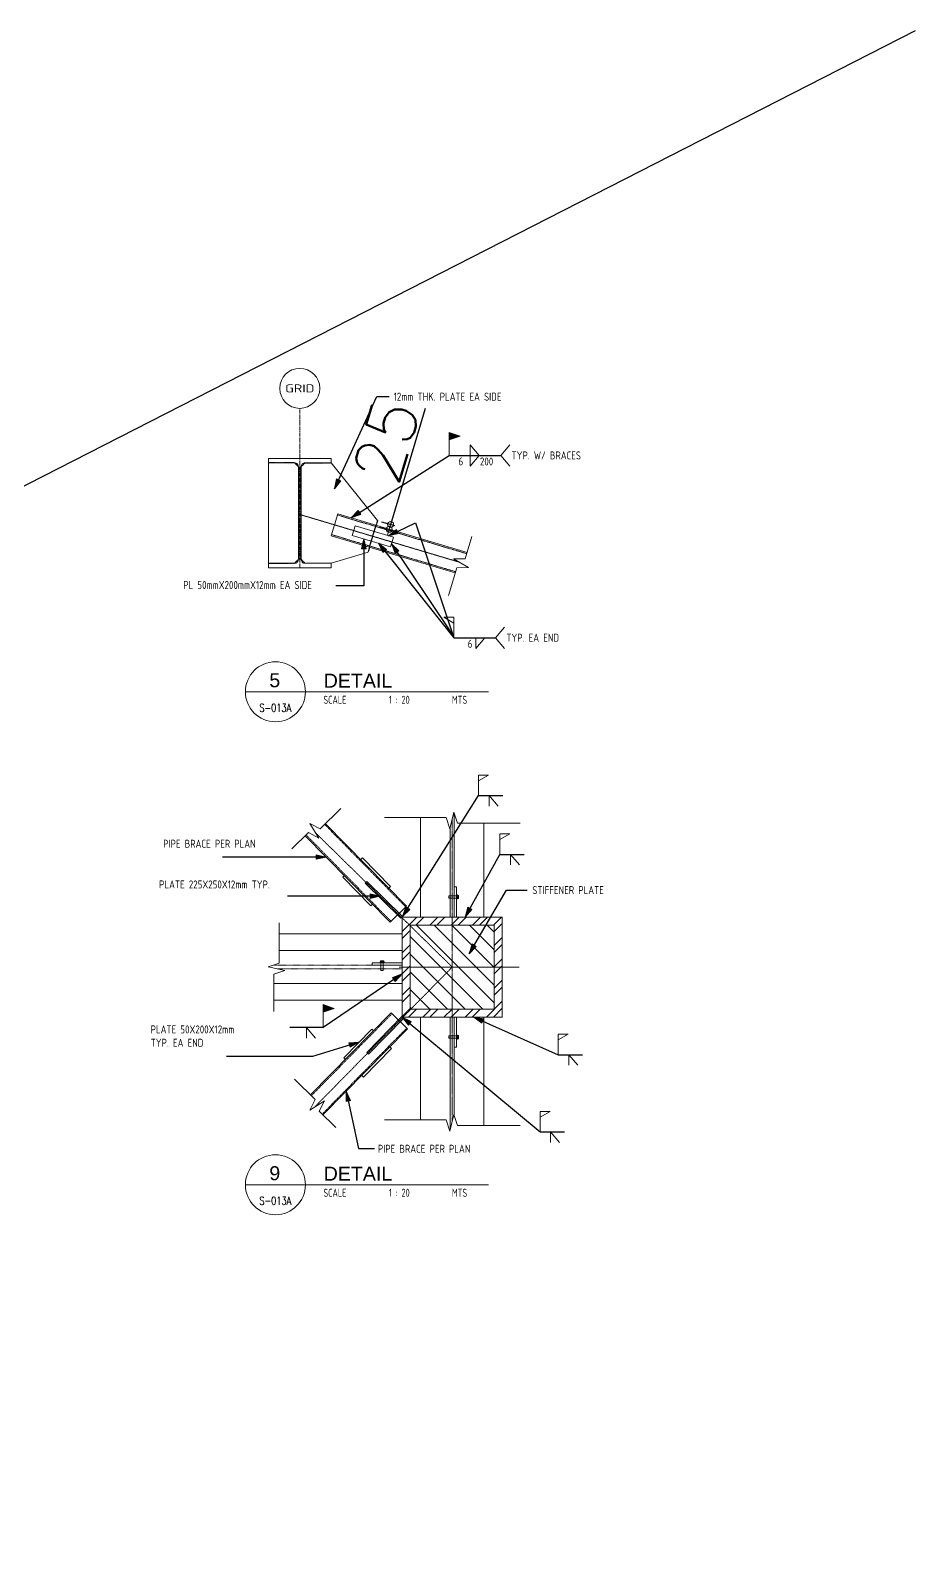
# Model space of a CAD drawing. Header units: millimetres. Extents: x 374056 to 882622, y 26363 to 140094.
# Drawn here: x 417398 to 421818, y 78930 to 86570 of the extents above; entities that cross this region are included whole.
import ezdxf
from ezdxf.enums import TextEntityAlignment as Align

# ---------------------------------------------------------------- set-up
doc = ezdxf.new("R2010")
doc.units = ezdxf.units.MM
doc.header["$MEASUREMENT"] = 0
for name, pattern in [('CENTER', [50.8, 31.75, -6.35, 6.35, -6.35]), ('CENTER2', [28.575, 19.05, -3.175, 3.175, -3.175]), ('HIDDEN', [0.375, 0.25, -0.125]), ('PHANTOM2', [1.25, 0.625, -0.125, 0.125, -0.125, 0.125, -0.125])]:
    doc.linetypes.add(name, pattern=pattern)
doc.layers.get('0').update_dxf_attribs({"lineweight": 9})
for name, color, linetype, lineweight in [('A-GRID-PLAN', 8, 'CENTER', 9), ('A-NEW', 240, 'Continuous', 9), ('DIM', 1, 'Continuous', 5), ('HPROP', 251, 'Continuous', 5), ('S-Ablt', 1, 'Continuous', 9), ('S-ANNO-DIMS', 252, 'Continuous', 5), ('S-Anno-Symb', 143, 'PHANTOM2', 30), ('S-Anno-Text', 52, 'Continuous', 9), ('S-ARCH-FIN', 1, 'Continuous', 9), ('S-BEAM', 5, 'Continuous', 9), ('S-DETL-LW25', 2, 'Continuous', 9), ('S-Grid-iden', 52, 'Continuous', 5), ('S-PIPE', 1, 'Continuous', 15)]:
    doc.layers.add(name, color=color, linetype=linetype, lineweight=lineweight)
doc.styles.add('1', font='romans.shx', dxfattribs={"width": 0.8, "height": 100})
doc.styles.add('2', font='architxt.shx', dxfattribs={"width": 0.95, "height": 100})
doc.styles.add('240', font='simplex.shx', dxfattribs={"height": 240})
doc.styles.add('3', font='architxt.shx', dxfattribs={"width": 1.5, "height": 175})
doc.styles.add('SHEETNAME', font='simplex.shx', dxfattribs={"width": 0.75, "height": 200})
doc.styles.add('TITLE1', font='HELV.shx', dxfattribs={"height": 500})
doc.dimstyles.new('ESCA', dxfattribs={"dimtxt": 240, "dimasz": 1, "dimexe": 100, "dimexo": 100, "dimgap": 100, "dimtad": 1, "dimdec": 0, "dimrnd": 1, "dimdsep": 46, "dimtxsty": '240', "dimblk1": 'ESCADIM_ARW', "dimblk2": 'ESCADIM_ARW', "dimsah": 1, "dimcen": 50, "dimclrd": 256, "dimclre": 256, "dimclrt": 52, "dimadec": 0, "dimazin": 0, "dimtfac": 1, "dimtdec": 0, "dimtofl": 0, "dimtmove": 0, "dimatfit": 3, "dimldrblk": 'ESCADIM_ARW', "dimfxl": 0, "dimtolj": 1, "dimtzin": 0, "dimarcsym": 0})
doc.dimstyles.new('ESCA_ARW$7', dxfattribs={"dimtxt": 200, "dimasz": 1, "dimexe": 100, "dimexo": 100, "dimgap": 100, "dimtad": 1, "dimdec": 0, "dimrnd": 1, "dimdsep": 46, "dimtxsty": '1', "dimblk1": 'dim_arw', "dimblk2": 'dim_arw', "dimsah": 1, "dimcen": 50, "dimclrd": 1, "dimclre": 256, "dimclrt": 52, "dimadec": 0, "dimazin": 0, "dimtfac": 1, "dimtofl": 0, "dimtmove": 0, "dimatfit": 3, "dimldrblk": 'dim_arw', "dimfxl": 0, "dimtolj": 1, "dimtzin": 0, "dimarcsym": 0})

# ---------------------------------------------------------------- blocks, each defined once
blk = doc.blocks.new('Grid')
at = {"layer": 'S-Grid-iden', "color": 1, "linetype": 'Continuous'}
blk.add_circle((0, 0), 500, dxfattribs=at)
at = {"layer": 'S-Grid-iden', "style": '3', "width": 1.5}
blk.add_attdef('GRIDTAG', text='', height=350, dxfattribs=at).set_placement((0, 0), align=Align.MIDDLE_CENTER)
blk = doc.blocks.new('dim_arw')
h = blk.add_hatch(color=256)
h.paths.add_polyline_path([(-126, 29), (0, 0), (-126, -29, -0.115681), (-133, 0, -0.115681)])
h.paths.add_polyline_path([(-249, 58), (-126, 29, 0.115681), (-133, 0, 0.115681), (-126, -29), (-249, -58)])
for p, q in [((0, 0), (-249, 58)), ((-249, 58), (-249, -58)), ((0, 0), (-249, -58))]:
    blk.add_line(p, q)
blk = doc.blocks.new('ESCADIM_ARW')
at = {"color": 7}
blk.add_line((-150, 0), (150, 0), dxfattribs=at)
blk.add_circle((0, 0), 75, dxfattribs=at)
blk = doc.blocks.new('*D60')
at = {"layer": 'Defpoints', "color": 0, "transparency": 16777216}
for p in [(419131.4, 84121.1, 0), (419124.3, 84097.2, 0), (419190, 84077.5, 0)]:
    blk.add_point(p, dxfattribs=at)
at = {"layer": 'DIM', "lineweight": -2, "transparency": 16777216}
for p, q in [((419197.2, 84101.7, 0), (419370.8, 84682.3, 0)), ((419143.4, 84091.5, 0), (419209.1, 84071.8, 0)), ((419150.6, 84115.4, 0), (419216.3, 84095.8, 0)), ((419189.9, 84077.4, 0), (419189.9, 84077.2, 0))]:
    blk.add_line(p, q, dxfattribs=at)
at = {"layer": 'DIM', "lineweight": -2, "transparency": 16777216, "xscale": 0.2, "yscale": 0.2, "zscale": 0.2}
for p, rotation in [((419197.1, 84101.5, 0), 253.3565257154127), ((419190, 84077.5, 0), 73.35652571541276)]:
    blk.add_blockref('ESCADIM_ARW', p, dxfattribs=dict(at, rotation=rotation))
at = {"layer": 'DIM', "color": 52, "transparency": 16777216, "insert": (419175.3, 84517.1, 0), "char_height": 240, "attachment_point": 5, "rotation": 73.35653, "style": '240'}
blk.add_mtext('\\A1;25', dxfattribs=at)
blk = doc.blocks.new('BOLT10')
for p, q in [((-10, 0), (-10, 4.5)), ((-10, 4.5), (10, 4.5)), ((-10, 0), (10, 0)), ((-4, 9.4), (-8, 9.4)), ((-8, 9.4), (-8, 4.5)), ((-4, 10.5), (-6, 10.5)), ((-4, 10.5), (4, 10.5)), ((-4, 4.5), (-4, 10.5)), ((-4, 9.4), (4, 9.4)), ((4, 4.5), (4, 10.5)), ((6, 10.5), (4, 10.5)), ((8, 9.4), (4, 9.4)), ((8, 4.5), (8, 9.4)), ((10, 0), (10, 4.5))]:
    blk.add_line(p, q)
for centre, radius, start, end in [((-6, 8.1), 2.41, 33.96962, 146.03038), ((0, 2.4), 8.05, 60.20585, 119.79415), ((6, 8.1), 2.41, 33.96962, 146.03038)]:
    blk.add_arc(centre, radius, start, end)

msp = doc.modelspace()

# ---------------------------------------------------------------- hatches: boundary and pattern name
at = {"layer": 'HPROP'}
h = msp.add_hatch(dxfattribs=at)
h.set_pattern_fill('ANSI32', color=256, scale=200, style=0)
h.set_pattern_definition([(45, (347490.94, 75534.314), (-53.03301, 53.03301), []), (45, (347526.29, 75534.314), (-53.03301, 53.03301), [])])
h.paths.add_polyline_path([(419754.72645, 82139.93768), (419504.72645, 82139.93768), (419504.72645, 82099.93768), (419714.72645, 82099.93768), (419714.72645, 81889.93768), (419754.72645, 81889.93768)])
h.paths.add_polyline_path([(419504.72645, 82139.93768), (419346.99245, 82139.93768), (419254.72645, 82139.93768), (419254.72645, 82135.45891), (419294.72645, 82096.17221), (419294.72645, 82099.93768), (419504.72645, 82099.93768)])
h.paths.add_polyline_path([(419294.72645, 82096.17221), (419254.72645, 82135.45891), (419254.72645, 81889.93768), (419294.72645, 81889.93768)])
h.paths.add_polyline_path([(419294.72645, 81889.93768), (419254.72645, 81889.93768), (419254.72645, 81639.93768), (419259.20485, 81639.93768), (419298.49155, 81679.93768), (419294.72645, 81679.93768)])
h.paths.add_polyline_path([(419504.72645, 81679.93768), (419298.49155, 81679.93768), (419259.20485, 81639.93768), (419504.72645, 81639.93768)])
h.paths.add_polyline_path([(419714.72645, 81683.66184), (419714.72645, 81679.93768), (419504.72645, 81679.93768), (419504.72645, 81639.93768), (419754.72645, 81639.93768), (419754.72645, 81644.37514)])
h.paths.add_polyline_path([(419754.72645, 81889.93768), (419714.72645, 81889.93768), (419714.72645, 81683.66184), (419754.72645, 81644.37514)])
h = msp.add_hatch(dxfattribs=at)
h.set_pattern_fill('ANSI31', color=256, scale=500, angle=90, style=0)
h.set_pattern_definition([(135, (347490.94, 75534.314), (-44.194174, -44.194174), [])])
h.paths.add_polyline_path([(419294.72645, 82096.17221), (419294.72645, 81889.93768), (419504.70543, 81889.93768)])
h.paths.add_polyline_path([(419504.70543, 81889.93768), (419504.72645, 81889.93768), (419504.72645, 82099.93768), (419294.72645, 82099.93768), (419294.72645, 82096.17221)])
h.paths.add_polyline_path([(419504.72645, 81889.93768), (419714.72645, 81889.93768), (419714.72645, 82099.93768), (419504.72645, 82099.93768)])
h.paths.add_polyline_path([(419504.74673, 81889.93768), (419504.72645, 81889.91703), (419504.72645, 81679.93768), (419714.72645, 81679.93768), (419714.72645, 81889.93768)])
h.paths.add_polyline_path([(419504.72645, 81679.93768), (419504.72645, 81889.91703), (419298.49155, 81679.93768)], flags=17)
h.paths.add_polyline_path([(419504.72645, 81889.91703), (419504.70543, 81889.93768), (419294.72645, 81889.93768), (419294.72645, 81679.93768), (419298.49155, 81679.93768)])

# ---------------------------------------------------------------- linework, layer by layer
at = {"color": 1, "elevation": 0}
for points in [[(419485.60199, 83746.58092), (419527.08523, 83885.349), (419585.58948, 83886.97254), (419511.13201, 83929.02418), (419569.63626, 83930.64773), (419602.87601, 84041.84004)], [(418948.85257, 82682.17533), (418845.52094, 82580.68636), (418793.50478, 82607.51363), (418838.40245, 82534.73688), (418786.3863, 82561.56415), (418703.58855, 82480.2429)], [(419844.76099, 82608.96444), (419530.39982, 82608.96444), (419512.08777, 82664.55267), (419493.12363, 82581.17032), (419474.81158, 82636.75855), (419166.11983, 82636.75855)], [(418640.50682, 82111.6599), (418640.50682, 81909.44331), (418584.91858, 81891.13126), (418668.30094, 81872.16712), (418612.7127, 81853.85507), (418612.7127, 81667.82828)], [(418716.73896, 81329.13455), (418820.07059, 81227.64558), (418794.18351, 81175.15518), (418866.1407, 81221.35494), (418840.25362, 81168.86454), (418923.05136, 81087.54328)], [(419844.76099, 81098.12852), (419530.39982, 81098.12852), (419512.08777, 81153.71675), (419493.12363, 81070.3344), (419474.81158, 81125.92263), (419166.11983, 81125.92263)]]:
    msp.add_lwpolyline(points, dxfattribs=at)
at = {"layer": 'A-GRID-PLAN', "ltscale": 0.1}
msp.add_line((419504.72645, 82632.1861, 0), (419504.72645, 81121.35018, 0), dxfattribs=at)
at = {"layer": 'A-NEW', "color": 253, "ltscale": 0.25}
for p, q in [((419346.99245, 82139.93768, 0), (419662.46045, 82139.93768, 0)), ((419239.63628, 81889.93768, 0), (419839.14658, 81889.93768, 0)), ((419346.99245, 81639.93768, 0), (419662.46045, 81639.93768, 0))]:
    msp.add_line(p, q, dxfattribs=at)
at = {"layer": 'A-NEW', "color": 253, "linetype": 'HIDDEN', "ltscale": 0.25}
for p, q in [((418608.77903, 81898.99144, 0), (419254.39391, 81898.99144, 0)), ((418632.52175, 81880.30459, 0), (419254.39391, 81880.30459, 0))]:
    msp.add_line(p, q, dxfattribs=at)
at = {"layer": 'A-NEW', "color": 4, "ltscale": 0.25, "elevation": 0}
for points in [[(419254.72645, 81639.93768), (419754.72645, 81639.93768), (419754.72645, 82139.93768), (419254.72645, 82139.93768)], [(419294.72645, 81679.93768), (419714.72645, 81679.93768), (419714.72645, 82099.93768), (419294.72645, 82099.93768)]]:
    msp.add_lwpolyline(points, close=True, dxfattribs=at)
at = {"layer": 'Defpoints'}
msp.add_line((401456.74646, 76169.01294, 0), (421818.49045, 86569.71267, 0), dxfattribs=at)
at = {"layer": 'HPROP', "linetype": 'HIDDEN'}
for p, q in [((418743.18876, 84151.4574, 0), (419537.97286, 83913.86517, 0)), ((418823.33944, 82559.15323, 0), (419504.72645, 81889.91703, 0)), ((419504.72645, 81889.91703, 0), (418817.26677, 81189.97567, 0))]:
    msp.add_line(p, q, dxfattribs=at)
at = {"layer": 'HPROP'}
for p, q in [((419487.20145, 82245.93768, 0), (419487.20145, 82233.93768, 0)), ((419526.25145, 82245.93768, 0), (419487.20145, 82245.93768, 0)), ((419526.25145, 82233.93768, 0), (419487.20145, 82233.93768, 0)), ((419148.39391, 81910.99144, 0), (419148.39391, 81871.94144, 0)), ((419160.39391, 81910.99144, 0), (419160.39391, 81871.94144, 0)), ((419148.39391, 81871.94144, 0), (419160.39391, 81871.94144, 0)), ((419487.20145, 81533.93768, 0), (419487.20145, 81545.93768, 0)), ((419526.25145, 81545.93768, 0), (419487.20145, 81545.93768, 0)), ((419526.25145, 81533.93768, 0), (419487.20145, 81533.93768, 0))]:
    msp.add_line(p, q, dxfattribs=at)
at = {"layer": 'S-Ablt'}
for p, q in [((419254.72645, 82055.1274, 0), (418640.50682, 82055.1274, 0)), ((419254.72645, 81724.16863, 0), (418612.7127, 81724.16863, 0))]:
    msp.add_line(p, q, dxfattribs=at)
at = {"layer": 'S-Ablt', "elevation": 0}
msp.add_lwpolyline([(418612.7127, 81807.22502), (419254.39391, 81807.22502), (419254.39391, 81972.07102), (418640.50682, 81972.07102)], dxfattribs=at)
at = {"layer": 'S-ANNO-DIMS', "linetype": 'CENTER2'}
msp.add_line((418743.18876, 83885.23325, 0), (418743.18876, 84681.73201, 0), dxfattribs=at)
at = {"layer": 'S-Anno-Symb'}
for p, q in [((418717.15376, 84409.36225, 0), (418586.47076, 84409.36225, 0)), ((418717.15376, 84409.36225, 0), (418736.20376, 84390.31225, 0)), ((418736.20376, 84390.31225, 0), (418736.20376, 83926.50825, 0)), ((418750.17376, 83926.50825, 0), (418750.17376, 84390.31225, 0)), ((419131.42554, 84121.14028, 0), (419124.26515, 84097.18764, 0)), ((419091.52787, 83987.67618, 0), (419084.36748, 83963.72354, 0)), ((418586.47076, 83907.45825, 0), (418717.15376, 83907.45825, 0)), ((418717.15376, 83907.45825, 0), (418736.20376, 83926.50825, 0)), ((418769.22376, 83907.45825, 0), (418750.17376, 83926.50825, 0))]:
    msp.add_line(p, q, dxfattribs=at)
at = {"layer": 'S-Anno-Symb', "linetype": 'HIDDEN'}
msp.add_line((419091.52787, 83987.67618, 0), (419124.26515, 84097.18764, 0), dxfattribs=at)
at = {"layer": 'S-Anno-Symb', "elevation": 0}
msp.add_lwpolyline([(418750.17376, 84390.31225), (418769.22376, 84409.36225), (418899.90676, 84409.36225)], dxfattribs=at)
at = {"layer": 'S-Anno-Text'}
for p, q in [((419512.54055, 83637.71778, 0), (419462.06044, 83637.71778, 0)), ((419462.06044, 83637.71778, 0), (419512.54055, 83609.10164, 0)), ((419512.54055, 83535.43314, 0), (419512.54055, 83637.71778, 0)), ((419765.76254, 83588.45382, 0), (419720.51278, 83535.43314, 0)), ((419622.82958, 83535.43314, 0), (419622.82958, 83482.41245, 0)), ((419622.82958, 83482.41245, 0), (419668.07933, 83535.43314, 0)), ((419765.76254, 83482.41245, 0), (419720.51278, 83535.43314, 0)), ((419635.65231, 82747.03339, 0), (419635.65231, 82849.31804, 0)), ((419635.65231, 82849.31804, 0), (419686.13242, 82849.31804, 0)), ((419686.13242, 82849.31804, 0), (419635.65231, 82820.7019, 0)), ((419688.43758, 82694.01271, 0), (419688.43758, 82747.03339, 0)), ((419688.43758, 82747.03339, 0), (419733.68733, 82694.01271, 0)), ((419742.58067, 82453.11323, 0), (419742.58067, 82555.39787, 0)), ((419742.58067, 82555.39787, 0), (419793.06079, 82555.39787, 0)), ((419793.06079, 82555.39787, 0), (419742.58067, 82526.78173, 0)), ((419795.36595, 82400.09254, 0), (419795.36595, 82453.11323, 0)), ((419795.36595, 82453.11323, 0), (419840.6157, 82400.09254, 0)), ((420034.06237, 81451.79299, 0), (420034.06237, 81554.07764, 0)), ((420034.06237, 81554.07764, 0), (420084.54249, 81554.07764, 0)), ((420084.54249, 81554.07764, 0), (420034.06237, 81525.46149, 0)), ((420086.84765, 81398.7723, 0), (420086.84765, 81451.79299, 0)), ((420086.84765, 81451.79299, 0), (420132.0974, 81398.7723, 0)), ((419943.25124, 81065.63086, 0), (419943.25124, 81167.91551, 0)), ((419943.25124, 81167.91551, 0), (419993.73135, 81167.91551, 0)), ((419993.73135, 81167.91551, 0), (419943.25124, 81139.29936, 0)), ((419996.03651, 81012.61017, 0), (419996.03651, 81065.63086, 0)), ((419996.03651, 81065.63086, 0), (420041.28627, 81012.61017, 0))]:
    msp.add_line(p, q, dxfattribs=at)
at = {"layer": 'S-Anno-Text', "color": 1}
for p, q in [((418471.38778, 83265.49403, 0), (419686.0723, 83265.49403, 0)), ((418471.38778, 80801.96665, 0), (419686.0723, 80801.96665, 0))]:
    msp.add_line(p, q, dxfattribs=at)
at = {"layer": 'S-Anno-Text', "color": 1, "elevation": 0}
msp.add_lwpolyline([(418776.41495, 81534.49135), (418776.41495, 81587.51203), (418821.6647, 81534.49135)], dxfattribs=at)
at = {"layer": 'S-Anno-Text', "color": 1}
for centre in [(418621.38778, 83265.49403, 0), (418621.38778, 80801.96665, 0)]:
    msp.add_circle(centre, 150, dxfattribs=at)
at = {"layer": 'S-ARCH-FIN', "color": 1}
for p, q in [((419488.91461, 84446.45982, 0), (419488.91461, 84560.92225, 0)), ((419594.06944, 84446.45982, 0), (419594.06944, 84499.48051, 0)), ((419594.06944, 84499.48051, 0), (419639.31919, 84446.45982, 0)), ((419594.06944, 84446.45982, 0), (419594.06944, 84393.43914, 0)), ((419594.06944, 84393.43914, 0), (419639.31919, 84446.45982, 0)), ((419792.08456, 84499.48051, 0), (419746.83481, 84446.45982, 0)), ((419792.08456, 84393.43914, 0), (419746.83481, 84446.45982, 0)), ((418859.72709, 81587.51203, 0), (418859.72709, 81701.97446, 0))]:
    msp.add_line(p, q, dxfattribs=at)
at = {"layer": 'S-ARCH-FIN', "color": 1, "elevation": 0}
for points in [[(419488.91461, 84523.94575), (419488.91461, 84560.92225), (419544.37936, 84542.434), (419488.91461, 84523.94575)], [(418859.72709, 81664.99796), (418859.72709, 81701.97446), (418915.19184, 81683.48621), (418859.72709, 81664.99796)]]:
    msp.add_lwpolyline(points, dxfattribs=at)
at = {"layer": 'S-ARCH-FIN', "color": 1}
for points in [[(419488.91461, 84523.94575, 0), (419544.37936, 84542.434, 0), (419488.91461, 84560.92225, 0)], [(418859.72709, 81664.99796, 0), (418915.19184, 81683.48621, 0), (418859.72709, 81701.97446, 0)]]:
    msp.add_solid(points, dxfattribs=at)
at = {"layer": 'S-BEAM', "color": 1, "linetype": 'HIDDEN', "ltscale": 0.25}
for p, q in [((418930.91988, 84148.70312, 0), (419577.07786, 83955.54108, 0)), ((418901.63093, 84050.72687, 0), (419521.15921, 83865.52549, 0))]:
    msp.add_line(p, q, dxfattribs=at)
at = {"layer": 'S-BEAM', "ltscale": 0.25}
for p, q in [((419495.20145, 82590.30617, 0), (419495.20145, 82139.93768, 0)), ((419514.25145, 82657.98458, 0), (419514.25145, 82139.93768, 0)), ((419200.09536, 81661.35636, 0), (419281.64148, 81581.26441, 0)), ((419495.20145, 81079.47025, 0), (419495.20145, 81639.93768, 0)), ((419514.25145, 81147.14866, 0), (419514.25145, 81639.93768, 0))]:
    msp.add_line(p, q, dxfattribs=at)
at = {"layer": 'S-BEAM'}
msp.add_line((419077.52503, 81463.56395, 0), (419086.0863, 81455.15535, 0), dxfattribs=at)
at = {"layer": 'S-BEAM', "ltscale": 0.25, "elevation": 0}
msp.add_lwpolyline([(418743.18876, 83885.23325), (418586.47076, 83885.23325), (418586.47076, 83907.45825), (418717.15376, 83907.45825, 0.4142135624), (418736.20376, 83926.50825), (418736.20376, 84390.31225, 0.4142135624), (418717.15376, 84409.36225), (418586.47076, 84409.36225), (418586.47076, 84431.58725), (418899.90676, 84431.58725), (418899.90676, 84409.36225), (418769.22376, 84409.36225, 0.4142135624), (418750.17376, 84390.31225), (418750.17376, 83926.50825, 0.4142135624), (418769.22376, 83907.45825), (418899.90676, 83907.45825), (418899.90676, 83885.23325), (418743.18876, 83885.23325)], format="xyb", dxfattribs=at)
for points in [[(419578.80202, 83961.30869), (418932.64405, 84154.47072), (418899.90676, 84044.95926), (419519.43504, 83859.75789)], [(418871.66016, 82606.35945), (419276.60145, 82194.06595), (419195.05533, 82113.974), (418770.63823, 82546.09691)], [(419346.99245, 82139.93768), (419346.99245, 82636.75855)], [(419662.46045, 82608.96444), (419662.46045, 82139.93768)], [(419200.09536, 81661.35636), (418796.68128, 81250.6178)], [(419346.99245, 81639.93768), (419346.99245, 81125.92263)], [(419662.46045, 81098.12852), (419662.46045, 81639.93768)], [(418858.75159, 81150.69643), (419281.64148, 81581.26441)]]:
    msp.add_lwpolyline(points, dxfattribs=at)
at = {"layer": 'S-DETL-LW25'}
for p, q in [((418586.47076, 83907.45825, 0), (418586.47076, 84409.36225, 0)), ((419131.42554, 84121.14028, 0), (418899.90676, 84409.36225, 0)), ((419004.92557, 84047.12081, 0), (419019.24634, 84095.02609, 0)), ((419004.92557, 84047.12081, 0), (419196.54668, 83989.83773, 0)), ((419019.24634, 84095.02609, 0), (419210.86745, 84037.743, 0)), ((419196.54668, 83989.83773, 0), (419210.86745, 84037.743, 0)), ((419047.66954, 82427.15439, 0), (419056.23082, 82435.563, 0)), ((418957.56215, 82338.65384, 0), (418966.12342, 82347.06244, 0)), ((419078.33902, 82317.11088, 0), (419069.77637, 82308.70091, 0)), ((419069.77637, 82308.70091, 0), (419248.16508, 82133.49331, 0)), ((419078.33902, 82317.11088, 0), (419256.72774, 82141.90328, 0)), ((419187.81294, 82284.46652, 0), (419196.37421, 82292.87513, 0)), ((419097.70555, 82195.96597, 0), (419106.26682, 82204.37457, 0)), ((419256.72774, 82141.90328, 0), (419248.16508, 82133.49331, 0)), ((419111.1043, 81570.74956, 0), (419102.54303, 81579.15816, 0)), ((419201.21169, 81482.24901, 0), (419192.65042, 81490.65761, 0)), ((418970.96091, 81428.06169, 0), (418962.39964, 81436.47029, 0)), ((419061.0683, 81339.56113, 0), (419052.50703, 81347.96974, 0))]:
    msp.add_line(p, q, dxfattribs=at)
at = {"layer": 'S-DETL-LW25', "ltscale": 0.25}
for p, q in [((419077.52503, 81463.56395, 0), (419252.70427, 81641.92379, 0)), ((419086.0863, 81455.15535, 0), (419261.26555, 81633.51519, 0)), ((419252.70427, 81641.92379, 0), (419261.26555, 81633.51519, 0)), ((419086.0863, 81455.15535, 0), (419077.52503, 81463.56395, 0))]:
    msp.add_line(p, q, dxfattribs=at)
at = {"layer": 'S-DETL-LW25', "elevation": 0}
for points in [[(418769.22376, 83907.45825), (418899.90676, 83907.45825), (419084.36748, 83963.72354)], [(419056.23082, 82435.563), (419196.37421, 82292.87513)], [(419097.70555, 82195.96597), (418957.56215, 82338.65384)]]:
    msp.add_lwpolyline(points, dxfattribs=at)
for points in [[(419514.25145, 82139.93768), (419526.25145, 82139.93768), (419526.25145, 82289.93768), (419514.25145, 82289.93768)], [(419254.39391, 81898.99144), (419254.39391, 81910.99144), (419104.39391, 81910.99144), (419104.39391, 81898.99144)], [(419514.25145, 81639.93768), (419526.25145, 81639.93768), (419526.25145, 81489.93768), (419514.25145, 81489.93768)]]:
    msp.add_lwpolyline(points, close=True, dxfattribs=at)
at = {"layer": 'S-DETL-LW25', "ltscale": 0.25, "elevation": 0}
for points in [[(419102.54303, 81579.15816), (418962.39964, 81436.47029)], [(419061.0683, 81339.56113), (419201.21169, 81482.24901)]]:
    msp.add_lwpolyline(points, dxfattribs=at)
at = {"layer": 'S-PIPE', "linetype": 'HIDDEN', "ltscale": 0.25}
for p, q in [((418867.36539, 82602.14127, 0), (419272.30668, 82189.84777, 0)), ((418774.93299, 82550.31509, 0), (419199.35009, 82118.19218, 0)), ((418800.97604, 81246.39962, 0), (419204.39012, 81657.13818, 0)), ((418854.45683, 81154.91461, 0), (419277.34672, 81585.48258, 0))]:
    msp.add_line(p, q, dxfattribs=at)

# ---------------------------------------------------------------- block references
at = {"layer": 'HPROP', "xscale": -1, "rotation": 270}
msp.add_blockref('BOLT10', (419526.25145, 82239.93768, 0), dxfattribs=at)
at = {"layer": 'HPROP', "xscale": -1}
msp.add_blockref('BOLT10', (419154.39391, 81910.99144, 0), dxfattribs=at)
at = {"layer": 'HPROP', "rotation": 270}
msp.add_blockref('BOLT10', (419526.25145, 81539.93768, 0), dxfattribs=at)
at = {"layer": 'S-Grid-iden'}
ref = msp.add_blockref('Grid', (418743.18876, 84781.73201, 0), dxfattribs=dict(at, xscale=0.1999999999970896, yscale=0.1999999999970896, zscale=0.1999999999970896))
ref.add_attrib('GRIDTAG', 'GRID', dxfattribs={"height": 40, "style": '3', "width": 1.5}).set_placement((418743.18876, 84781.73201, 0), align=Align.MIDDLE_CENTER)

# ---------------------------------------------------------------- texts
at = {"layer": 'S-Anno-Text', "color": 5, "style": 'TITLE1'}
for s, p in [('5', (418618.23251, 83288.15, 0)), ('9', (418618.23251, 80824.62262, 0))]:
    msp.add_text(s, height=70, dxfattribs=at).set_placement(p, align=Align.CENTER)
for p in [(418862.751, 83285.86806, 0), (418862.751, 80822.34067, 0)]:
    msp.add_text('DETAIL', height=70, dxfattribs=at).set_placement(p)
at = {"layer": 'S-Anno-Text'}
for s, style, width, p in [('S-013A', 'SHEETNAME', 0.75, (418620.93594, 83165.49403, 0)), ('1 : 20', '2', 0.85, (419240.43841, 83205.49403, 0)), ('1 : 20', '2', 0.85, (419240.43841, 80741.96665, 0)), ('S-013A', 'SHEETNAME', 0.75, (418620.93594, 80701.96665, 0))]:
    msp.add_text(s, height=40, dxfattribs=dict(at, style=style, width=width)).set_placement(p, align=Align.CENTER)
at = {"layer": 'S-Anno-Text', "style": '2', "width": 0.85}
for p in [(418861.38778, 83205.49403, 0), (418861.38778, 80741.96665, 0)]:
    msp.add_text('SCALE', height=40, dxfattribs=at).set_placement(p)
for p in [(419579.27639, 83205.49403, 0), (419579.27639, 80741.96665, 0)]:
    msp.add_text('MTS', height=40, dxfattribs=at).set_placement(p, align=Align.RIGHT)
at = {"layer": 'S-Anno-Text', "char_height": 40, "attachment_point": 1, "style": '2'}
for s, insert, width in [('12mm THK. PLATE EA SIDE ', (419211.89431, 84760.25066, 0), 519.1201425), ('6', (419535.987, 84436.28867, 0), 519.1201425), ('200', (419643.03016, 84436.28867, 0), 519.1201425), ('TYP. W/ BRACES', (419801.13307, 84466.6429, 0), 519.1201425), ('PL 50mmX200mmX12mm EA SIDE ', (418161.00528, 83819.0853, 0), 820.1153402), ('6', (419582.34637, 83525.26199, 0), 519.1201425), ('TYP. EA END', (419774.81104, 83555.61621, 0), 519.1201425), ('PIPE BRACE PER PLAN', (418060.58337, 82526.20986, 0), 470.9694974), ('PLATE 225X250X12mm TYP.', (418040.48147, 82322.67496, 0), 636.8821529), ('STIFFENER PLATE', (419904.75212, 82294.34026, 0), 519.1201425), ('PLATE 50X200X12mm TYP. EA END', (417998.1242, 81598.18155, 0), 510.2931167), ('PIPE BRACE PER PLAN', (419133.07778, 81001.71842, 0), 878.5251381)]:
    msp.add_mtext(s, dxfattribs=dict(at, insert=insert, width=width))

# ---------------------------------------------------------------- dimensions: what is measured, and where the dimension line sits
at = {"layer": 'DIM'}
dim = msp.add_linear_dim(base=(419189.97539, 84077.54426, 0), p1=(419131.42554, 84121.14028, 0), p2=(419124.26515, 84097.18764, 0), angle=73.356525715, dimstyle='ESCA', override={"dimscale": 0.2}, dxfattribs=at)
dim.commit()
dim.dimension.update_dxf_attribs({"geometry": '*D60', "text_midpoint": (419309.3939, 84477.01832, 0), "dimtype": 160})

# ---------------------------------------------------------------- leaders
at = {"layer": 'S-Anno-Text'}
for points in [[(418916.34616, 84279.99374, 0), (419127.413, 84740.99841, 0), (419189.82016, 84740.99841, 0)], [(418999.88192, 84134.37068, 0), (419488.91461, 84446.45982, 0), (419746.83481, 84446.45982, 0)], [(419186.88747, 84044.91156, 0), (419321.72042, 84110.06752, 0), (419512.54055, 83535.43314, 0)], [(419062.65177, 84029.86418, 0), (419062.65177, 83795.7233, 0), (418923.77627, 83795.7233, 0)], [(419135.71273, 84008.02339, 0), (419512.54055, 83535.43314, 0), (419720.51278, 83535.43314, 0)], [(419201.17433, 84005.31796, 0), (419488.82104, 83575.77882, 0), (419512.54055, 83535.43314, 0)], [(419256.72774, 82141.90328, 0), (419635.65231, 82747.03339, 0), (419757.54864, 82747.03339, 0)], [(418875.05411, 82439.78523, 0), (418356.88278, 82439.78523, 0)], [(419569.03592, 82139.93768, 0), (419742.58067, 82453.11323, 0), (419864.477, 82453.11323, 0)], [(419144.5408, 82243.67967, 0), (418681.75608, 82243.67967, 0)], [(419589.75943, 81956.19889, 0), (419775.23445, 82274.15719, 0), (419879.03227, 82274.15719, 0)], [(419254.39391, 81855.48055, 0), (418859.72709, 81587.51203, 0), (418693.36968, 81587.51203, 0)], [(419254.72645, 81639.93768, 0), (419943.25124, 81065.63086, 0), (420065.14757, 81065.63086, 0)], [(419611.98167, 81639.93768, 0), (420034.06237, 81451.79299, 0), (420155.9587, 81451.79299, 0)], [(419039.51065, 81514.98136, 0), (418805.96259, 81443.13304, 0), (418377.52402, 81443.13304, 0)], [(418975.52397, 81269.58896, 0), (419035.82554, 80982.39366, 0), (419115.8631, 80982.39366, 0)]]:
    msp.add_leader(points, dimstyle='ESCA_ARW$7', override={"dimscale": 0.2}, dxfattribs=at)

doc.saveas('drawing.dxf')
